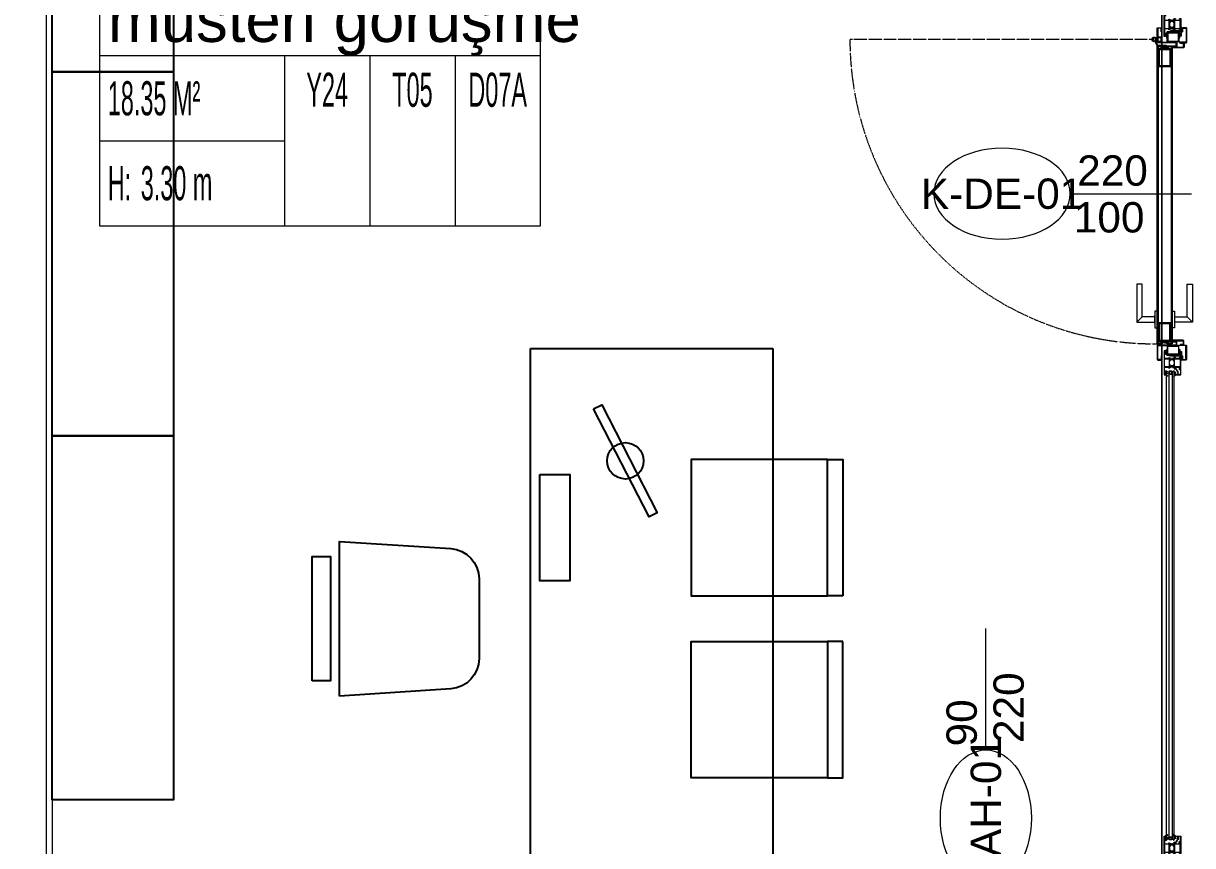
# Model space of a CAD drawing. Extents: x -1417 to 34975, y -245 to 8298.
# Drawn here: x 32065.8 to 32451.5, y 3377.4 to 3648.5 of the extents above; entities that cross this region are included whole.
import ezdxf
from ezdxf.enums import TextEntityAlignment as Align

# ---------------------------------------------------------------- set-up
doc = ezdxf.new("R2010")
doc.units = 0
doc.linetypes.add('DOT2', pattern=[0.125, 0, -0.125])
doc.linetypes.add('HIDDEN', pattern=[0.375, 0.25, -0.125])
doc.layers.get('0').update_dxf_attribs({"color": 9, "lineweight": 9})
for name, color, linetype, lineweight in [('00', 9, 'Continuous', 9), ('05', 9, 'Continuous', 9), ('06B', 9, 'Continuous', 9), ('10', 9, 'Continuous', 9), ('14', 9, 'Continuous', 9), ('15', 9, 'Continuous', 9), ('20', 9, 'DOT2', 9), ('21_MAHAL', 9, 'Continuous', 9), ('22', 8, 'Continuous', 9)]:
    doc.layers.add(name, color=color, linetype=linetype, lineweight=lineweight)
doc.styles.add('Arial', font='arial.ttf', dxfattribs={"height": 2.5})
doc.styles.add('MuuM_TEXT-STANDART', font='ARIALN.TTF')

# ---------------------------------------------------------------- blocks, each defined once
blk = doc.blocks.new('0_doorno')
blk.add_lwpolyline([(4.5, 0), (12.5, 0)])
blk.add_ellipse((0, 0), major_axis=(-4.5, 0), ratio=0.666667)
at = {"style": 'Arial'}
blk.add_attdef('YUKSEKLIK', text='', height=2, dxfattribs=at).set_placement((5, 5.9), align=Align.TOP_LEFT)
blk.add_attdef('KAPINO', text='', height=1.4, dxfattribs=at).set_placement((-0.019, -0.035), align=Align.MIDDLE)
blk.add_attdef('GENISLIK', text='', height=2, dxfattribs=at).set_placement((5, -1.895), align=Align.BOTTOM_LEFT)
blk = doc.blocks.new('gr-p-barel kilitli kapı kolu')
at = {"flags": 128}
for points in [[(-0.9, 0.8), (-0.9, 4.9), (-11.7, 4.9), (-11.7, 6.7), (0.9, 6.7), (0.9, 0.8)], [(-0.8, 5), (0.8, 6.6)]]:
    blk.add_lwpolyline(points, dxfattribs=at)
blk.add_lwpolyline([(-2.75, 0), (-2.75, 0.7), (2.75, 0.7), (2.75, 0)])
blk.add_lwpolyline([(-1.3, 0.7), (1.3, 0.7), (1.3, 0.8), (-1.3, 0.8)], close=True)
blk = doc.blocks.new('prf-scr2')
at = {"linetype": 'DOT2', "ltscale": 10}
blk.add_line((0, 0.19), (0, -1.06), dxfattribs=at)
for p, q in [((0.09, -0.24), (-0.09, -0.2)), ((-0.09, -0.24), (0.09, -0.28)), ((0.09, -0.32), (-0.09, -0.28)), ((-0.09, -0.32), (0.09, -0.36)), ((0.09, -0.4), (-0.09, -0.36)), ((-0.09, -0.4), (0.09, -0.44)), ((0.09, -0.48), (-0.09, -0.44)), ((-0.09, -0.48), (0.09, -0.52)), ((0.09, -0.56), (-0.09, -0.52)), ((-0.09, -0.56), (0.09, -0.6)), ((0.09, -0.64), (-0.09, -0.6)), ((-0.09, -0.64), (0.09, -0.68)), ((0.09, -0.72), (-0.09, -0.68)), ((-0.09, -0.72), (0.09, -0.76)), ((0.06, -0.84), (-0.08, -0.76)), ((-0.07, -0.8), (0.06, -0.84)), ((0.09, -0.17), (0, -0.15)), ((0, -0.18), (0.09, -0.2))]:
    blk.add_line(p, q)
blk.add_lwpolyline([(0.23, 0), (-0.23, 0), (-0.23, -0.01), (-0.12, -0.14), (0.12, -0.14), (0.23, -0.01), (0.23, 0)], close=True)
for points in [[(0.23, -0.01), (-0.23, -0.01)], [(-0.09, -0.14), (-0.09, -0.2), (-0.12, -0.22), (-0.12, -0.23), (-0.09, -0.24), (-0.09, -0.28), (-0.12, -0.3), (-0.12, -0.31), (-0.09, -0.32), (-0.09, -0.36), (-0.12, -0.38), (-0.12, -0.39), (-0.09, -0.4), (-0.09, -0.44), (-0.12, -0.46), (-0.12, -0.46), (-0.09, -0.48), (-0.09, -0.52), (-0.12, -0.54), (-0.12, -0.54), (-0.09, -0.56), (-0.09, -0.6), (-0.12, -0.62), (-0.12, -0.62), (-0.09, -0.64), (-0.09, -0.68), (-0.12, -0.69), (-0.12, -0.7), (-0.09, -0.72), (-0.09, -0.73), (-0.08, -0.76), (-0.1, -0.77), (-0.1, -0.78), (-0.07, -0.8), (-0.01, -0.94), (0, -0.95), (0.01, -0.94), (0.08, -0.76), (0.09, -0.76), (0.12, -0.74), (0.12, -0.73), (0.09, -0.72), (0.09, -0.68), (0.12, -0.66), (0.12, -0.66), (0.09, -0.64), (0.09, -0.6), (0.12, -0.58), (0.12, -0.58), (0.09, -0.56), (0.09, -0.52), (0.12, -0.5), (0.12, -0.5), (0.09, -0.48), (0.09, -0.44), (0.12, -0.43), (0.12, -0.42), (0.09, -0.4), (0.09, -0.36), (0.12, -0.35), (0.12, -0.34), (0.09, -0.32), (0.09, -0.28), (0.12, -0.27), (0.12, -0.26), (0.09, -0.24), (0.09, -0.2), (0.12, -0.19), (0.12, -0.18), (0.09, -0.17), (0.09, -0.14)]]:
    blk.add_lwpolyline(points)
blk = doc.blocks.new('0_roomno2')
blk.add_lwpolyline([(19.375, -10.5), (0, -10.5), (0, 0), (19.375, 0)], close=True)
for points in [[(0, -3), (19.375, -3)], [(8.125, -3), (8.125, -10.5)], [(11.875, -3), (11.875, -10.5)], [(15.625, -3), (15.625, -10.5)], [(0, -6.75), (8.125, -6.75)]]:
    blk.add_lwpolyline(points)
at = {"style": 'MuuM_TEXT-STANDART', "width": 0.6}
blk.add_text('H:', height=1.5, dxfattribs=at).set_placement((0.35, -8.608), align=Align.MIDDLE_LEFT)
at = {"style": 'Arial'}
blk.add_attdef('ODANO', (0, 1.17), '', height=2, dxfattribs=at)
blk.add_attdef('MEKANADI', text='', height=2, dxfattribs=at).set_placement((0.35, -3), align=Align.BOTTOM_LEFT)
at = {"style": 'MuuM_TEXT-STANDART', "width": 0.6}
for tag, p in [('M2', (0.35, -4.875)), ('TEMIZTAVANYUKSEKLIGI', (1.8, -8.608))]:
    blk.add_attdef(tag, text='', height=1.5, dxfattribs=at).set_placement(p, align=Align.MIDDLE_LEFT)
for tag, p in [('YER01', (10, -4.5)), ('TAVAN01', (13.75, -4.5)), ('DUVAR01', (17.5, -4.5)), ('YER02', (10, -6.75)), ('TAVAN02', (13.75, -6.75)), ('DUVAR02', (17.5, -6.75)), ('YER03', (10, -9)), ('TAVAN03', (13.75, -9)), ('DUVAR03', (17.5, -9))]:
    blk.add_attdef(tag, text='', height=1.5, dxfattribs=at).set_placement(p, align=Align.MIDDLE_CENTER)
blk = doc.blocks.new('AST55M13', base_point=(-120.6, -64.2))
at = {"linetype": 'Continuous'}
for points in [[(-120.6, -63.9), (-120.6, -24.599998), (-120.6, 14.700005, -0.414209), (-120.3, 15), (-115.899996, 15, -0.41421), (-115.6, 14.7), (-115.6, 12.699992, -0.41421), (-116.3, 12, -0.414214), (-116.6, 12.3), (-116.6, 13.1, 0.414214), (-117.1, 13.6), (-118.5, 13.6, 0.414214), (-119, 13.1), (-119, 6.399992, 0.414209), (-118.5, 5.9), (-117.099986, 5.9, 0.414205), (-116.6, 6.4), (-116.6, 7.20001, -0.414204), (-116.3, 7.5, -0.414214), (-115.6, 6.8), (-115.6, 3.7, -0.414214), (-116.1, 3.2), (-116.3, 3.2, -0.414214), (-116.6, 3.5), (-116.6, 4.2, 0.414214), (-116.9, 4.5), (-119, 4.5), (-119, -8.961104, 0.425432), (-117.96186, -9.960376), (-105.788552, -9.511013, 0.403077), (-105.5, -9.211232), (-105.5, -8, -0.414214), (-104.3, -6.8), (-103.392821, -6.8, -0.372826), (-102.403076, -7.657148, -0.456845), (-102.7, -8), (-104, -8, 0.414214), (-104.3, -8.3), (-104.3, -9.700012, 0.414202), (-104, -10), (-100.946604, -10), (-98.338437, -9.302068, -0.70008), (-97.584089, -10.379782), (-97.709916, -10.559482), (-99.43897, -12.27067, -0.607471), (-100.039661, -12.112259, 0.283637), (-100.258255, -11.885421), (-102.095283, -11.393179, 1.229391), (-102.4, -11.895399), (-102.4, -16.105016, 0.585524), (-101.943697, -16.361081), (-100.001669, -15.175658, -0.713652), (-99.56466, -15.537556), (-100.36784, -17.668029, -0.16709), (-100.492251, -17.818266), (-102.4, -18.982765), (-102.4, -30.217235), (-100.492251, -31.381734, -0.16709), (-100.36784, -31.531971), (-99.564658, -33.662449, -0.713657), (-100.001677, -34.024337), (-101.943707, -32.838913, 0.585511), (-102.4, -33.094985), (-102.4, -37.304601, 1.229391), (-102.095283, -37.806821), (-100.258255, -37.314579, 0.283637), (-100.039661, -37.087741, -0.607471), (-99.43897, -36.92933), (-97.709916, -38.640518), (-97.584089, -38.820218, -0.700084), (-98.338445, -39.89793), (-100.946604, -39.2), (-104.000005, -39.2, 0.414209), (-104.3, -39.5), (-104.3, -40.900004, 0.41421), (-104, -41.2), (-102.699997, -41.2, -0.456841), (-102.403076, -41.542851, -0.372826), (-103.39282, -42.4), (-104.3, -42.4, -0.414214), (-105.5, -41.2), (-105.5, -39.988768, 0.403083), (-105.788558, -39.688986), (-117.96186, -39.239624, 0.425432), (-119, -40.238896), (-119, -53.7), (-116.9, -53.7, 0.414214), (-116.6, -53.4), (-116.6, -52.69999, -0.414204), (-116.3, -52.4), (-116.09999, -52.4, -0.414208), (-115.6, -52.9), (-115.6, -56.000007, -0.414213), (-116.300007, -56.7, -0.414207), (-116.6, -56.4), (-116.6, -55.599986, 0.414205), (-117.1, -55.1), (-118.500008, -55.1, 0.414209), (-119, -55.6), (-119, -62.3, 0.414214), (-118.5, -62.8), (-117.1, -62.8, 0.414214), (-116.6, -62.3), (-116.6, -61.499993, -0.414207), (-116.3, -61.2, -0.414214), (-115.6, -61.9), (-115.6, -63.900008, -0.414206), (-115.9, -64.2), (-120.300006, -64.2, -0.414208), (-120.6, -63.9)], [(-99.249717, -12.903653), (-90.785616, -12.903653, 0.131652), (-90.285616, -12.769679), (-88.422218, -11.693846, -0.131652), (-88.272218, -11.653653), (-88.017666, -11.653653, -0.414214), (-87.717666, -11.953653), (-87.717666, -15.553653, -0.414214), (-88.017666, -15.853653), (-88.272218, -15.853653, -0.131646), (-88.422211, -15.813465), (-90.285616, -14.737628, 0.131652), (-90.785616, -14.603653), (-99.249717, -14.603653, 0.131652), (-99.749717, -14.737628), (-101.613115, -15.813461, -0.131646), (-101.763107, -15.853653), (-102.017666, -15.853653, -0.414205), (-102.317666, -15.553662), (-102.317666, -11.953653, -0.414205), (-102.017675, -11.653653), (-101.763115, -11.653653, -0.131652), (-101.613115, -11.693846), (-99.749717, -12.769679, 0.131652), (-99.249717, -12.903653)], [(-99.249717, -36.296347), (-90.785616, -36.296347, -0.131652), (-90.285616, -36.430321), (-88.422218, -37.506154, 0.131643), (-88.272229, -37.546347), (-88.017666, -37.546347, 0.414214), (-87.717666, -37.246347), (-87.717666, -33.646347, 0.414214), (-88.017666, -33.346347), (-88.272218, -33.346347, 0.131652), (-88.422218, -33.386539), (-90.285616, -34.462372, -0.131652), (-90.785616, -34.596347), (-99.249717, -34.596347, -0.131652), (-99.749717, -34.462372), (-101.613115, -33.386539, 0.131652), (-101.763115, -33.346347), (-102.017666, -33.346347, 0.414205), (-102.317666, -33.646338), (-102.317666, -37.246347, 0.414205), (-102.017675, -37.546347), (-101.763115, -37.546347, 0.131649), (-101.613118, -37.506156), (-99.749717, -36.430321, -0.131652), (-99.249717, -36.296347)], [(-85.3, -10), (-81.1, -10), (-76.9, -10), (-76.6, -10.3), (-76.3, -10), (-67.9, -10, 0.414205), (-67.6, -9.700009), (-67.6, -8.491608, -0.365977), (-67.35, -8.195804, 0.365977), (-67.1, -7.9), (-67.1, -6.8, 0.414195), (-67.399981, -6.5), (-68.3, -6.5, 0.36597), (-68.595803, -6.749993, -0.366034), (-68.89166, -7), (-69.3, -7, -0.414202), (-69.6, -6.700012), (-69.6, -6.5, -0.414214), (-68.1, -5), (-65.9, -5, -0.414207), (-65.6, -5.299994), (-65.6, -43.9, -0.414201), (-65.899987, -44.2), (-68.1, -44.2, -0.414214), (-69.6, -42.7), (-69.6, -42.5, -0.414207), (-69.300007, -42.2), (-68.891668, -42.2, -0.366034), (-68.595804, -42.45, 0.365977), (-68.3, -42.7), (-67.4, -42.7, 0.414206), (-67.1, -42.400008), (-67.1, -41.3, 0.365977), (-67.35, -41.004196, -0.365977), (-67.6, -40.708392), (-67.6, -39.5, 0.4142), (-67.899986, -39.2), (-76.3, -39.2), (-76.6, -38.9), (-76.9, -39.2), (-85.3, -39.2, 0.4142), (-85.6, -39.499986), (-85.6, -40.708392, -0.365977), (-85.85, -41.004196, 0.365977), (-86.1, -41.3), (-86.1, -42.4, 0.414199), (-85.800015, -42.7), (-84.9, -42.7, 0.365977), (-84.604196, -42.45, -0.366034), (-84.308332, -42.2), (-83.9, -42.2, -0.414214), (-83.6, -42.5), (-83.6, -42.7, -0.414214), (-85.1, -44.2), (-86.8, -44.2, -0.414214), (-87.6, -43.4), (-87.6, -42.7, 0.414205), (-87.899991, -42.4), (-88.10718, -42.4, -0.372825), (-89.096923, -41.542857, -0.45685), (-88.8, -41.2), (-87.9, -41.2, 0.414198), (-87.6, -40.900016), (-87.6, -39.5, 0.414214), (-87.9, -39.2), (-89.053396, -39.2), (-91.661555, -39.89793, -0.700084), (-92.415911, -38.820218), (-92.290084, -38.640518), (-90.56103, -36.92933, -0.607471), (-89.960339, -37.087741, 0.283637), (-89.741745, -37.314579), (-87.904717, -37.806821, 1.229391), (-87.6, -37.304601), (-87.6, -33.094984, 0.585516), (-88.056297, -32.838916), (-89.998323, -34.024337, -0.713656), (-90.435343, -33.66245), (-89.63216, -31.531971, -0.241095), (-89.507749, -31.381734), (-87.6, -30.217235), (-87.6, -18.982765), (-89.507749, -17.818266, -0.167084), (-89.632158, -17.668036), (-90.43534, -15.537556, -0.713656), (-89.998329, -15.17566), (-88.056303, -16.361081, 0.585518), (-87.6, -16.105021), (-87.6, -11.895399, 1.229391), (-87.904717, -11.393179), (-89.741745, -11.885421, 0.283637), (-89.960339, -12.112259, -0.607471), (-90.56103, -12.27067), (-92.290084, -10.559482), (-92.415911, -10.379782, -0.700084), (-91.661555, -9.30207), (-89.053396, -10), (-87.9, -10, 0.414206), (-87.6, -9.700008), (-87.6, -8.3, 0.414206), (-87.899992, -8), (-88.8, -8, -0.456844), (-89.096924, -7.657149, -0.372825), (-88.107186, -6.8), (-87.9, -6.8, 0.414214), (-87.6, -6.5), (-87.6, -5.800024, -0.414222), (-86.8, -5), (-85.1, -5, -0.414214), (-83.6, -6.5), (-83.6, -6.7, -0.414201), (-83.899987, -7), (-84.308332, -7, -0.366034), (-84.604196, -6.75, 0.365977), (-84.9, -6.5), (-85.8, -6.5, 0.414199), (-86.1, -6.799985), (-86.1, -7.9, 0.365977), (-85.85, -8.195804, -0.365977), (-85.6, -8.491608), (-85.6, -9.7, 0.414214), (-85.3, -10)]]:
    blk.add_lwpolyline(points, format="xyb", close=True, dxfattribs=at)
for points in [[(-119, -24.6), (-119, -37.6), (-104.1, -37.6), (-104.1, -11.6), (-119, -11.6), (-119, -24.6)], [(-76.55, -11.6), (-85.9, -11.6), (-85.9, -37.6), (-67.2, -37.6), (-67.2, -11.6), (-76.55, -11.6)]]:
    blk.add_lwpolyline(points, close=True, dxfattribs=at)
blk = doc.blocks.new('AS25G13', base_point=(534.475891, 569.218076))
at = {"linetype": 'Continuous'}
blk.add_lwpolyline([(554.475892, 593.818076), (554.475892, 574.618076, -0.414213), (554.175891, 574.318077), (553.575892, 574.318076, -0.414213), (553.275891, 574.618077), (553.275892, 574.818076), (550.275892, 574.818076), (550.275892, 572.118076), (550.625892, 571.916004, -0.414213), (550.735699, 571.506195), (549.749855, 569.798664, -0.767327), (549.075893, 569.979252), (549.075892, 575.018076, -0.414213), (550.075891, 576.018077), (552.775892, 576.018076, 0.414213), (553.275892, 576.518077), (553.275892, 592.418076, 0.414213), (552.775892, 592.918077), (546.871944, 592.918076, 0.414213), (545.871944, 591.918078), (545.871944, 584.702506, -0.236642), (544.585327, 582.137556, 0.18958), (541.498237, 577.158525, -0.197358), (540.185462, 575.110574), (538.643454, 574.030849, 0.244575), (537.875891, 572.556375), (537.875892, 569.763782, -0.767327), (536.857591, 569.490929), (535.716084, 571.468076, -0.577351), (535.975892, 571.918076), (536.675892, 571.918076), (536.675892, 572.556375, -0.244575), (537.955162, 575.013831), (539.49717, 576.093557, 0.197358), (540.317654, 577.373526, -0.18958), (543.867808, 583.099413, 0.236642), (544.671943, 584.702506), (544.671944, 585.818076, 0.414213), (544.371944, 586.118076), (543.971944, 586.118076, -0.414213), (543.671943, 586.418077), (543.671944, 586.818076, -0.414213), (543.971944, 587.118076), (544.171944, 587.118076, 0.414213), (544.671944, 587.618077), (544.671944, 591.918076, 0.414213), (543.671945, 592.918077), (536.175892, 592.918076, 0.41421), (535.675892, 592.418082), (535.675892, 591.901674, 0.127549), (535.764127, 591.561462, -0.098841), (537.104101, 587.384163, 0.366972), (537.386354, 587.117731, -0.399303), (537.671943, 586.818828), (537.671944, 586.418076, -0.414213), (537.371943, 586.118077), (536.46398, 586.118076, -0.400156), (535.964546, 586.594267, 0.114883), (534.725891, 590.959305, -0.126996), (534.475891, 591.927552), (534.475892, 593.818076, -0.414213), (534.775892, 594.118076), (554.175892, 594.118076, -0.414213), (554.475892, 593.818076)], format="xyb", close=True, dxfattribs=at)
blk = doc.blocks.new('AS01_16_02', base_point=(27.384856, 2.668764))
at = {"color": 0, "linetype": 'Continuous'}
for points in [[(21.277248, -1.392543, -0.892559), (21.744295, -0.515583), (24.521509, -1.857477, 0.502534), (24.860099, -2.298316, 0.502534), (25.184856, -1.847189), (25.184856, 1.7, 0.155072), (24.261958, 3.275501), (20.430427, 5.552607, -0.865076), (21.019614, 6.583639), (28.412964, 3.675712, -0.696768), (28.399147, 3.019187), (27.721583, 2.785098, 0.319818), (27.384856, 2.312508), (27.384856, 0.05, 0.414214), (27.684856, -0.25), (28.08642, -0.25, 0.396012), (28.385833, 0.03125, -0.682513), (29.272546, 0.315748), (30.127622, -0.734156, -0.172553), (30.284856, -1.176202), (30.284856, -3.723798, -0.172553), (30.127622, -4.165844), (29.272546, -5.215748, -0.682513), (28.385833, -4.93125, 0.396012), (28.08642, -4.65), (27.684856, -4.65, 0.414214), (27.384856, -4.95), (27.384856, -10.2, -0.414214), (27.084856, -10.5), (25.297074, -10.5, -0.18412), (24.964264, -10.373145), (21.227908, -7.040675, -0.881574), (21.79023, -6.223317), (24.51762, -8.055238, 1.121155), (25.184856, -8.202566), (25.184856, -4.921445, 0.698065), (24.633969, -4.152563), (21.277248, -1.392543)], [(27.72879, -3.456066, 0.198912), (27.834856, -3.5), (28.734856, -3.5, 0.414214), (28.884856, -3.35), (28.884856, -1.55, 0.414214), (28.734856, -1.4), (27.834856, -1.4, 0.414214), (27.684856, -1.55), (27.684856, -3.35, 0.198912), (27.72879, -3.456066)]]:
    blk.add_lwpolyline(points, format="xyb", close=True, dxfattribs=at)
blk = doc.blocks.new('m-vw-sandalye-02')
at = {"lineweight": -3, "ltscale": 0.5}
for points in [[(-22.5, 0), (-22.5, -5), (22.5, -5), (22.5, 0)], [(-22.5, -5), (22.5, -5), (22.5, -50), (-22.5, -50)]]:
    blk.add_lwpolyline(points, close=True, dxfattribs=at)
blk = doc.blocks.new('m-vw-sandalye')
at = {"lineweight": -3, "ltscale": 0.5}
blk.add_lwpolyline([(-20.5, 0), (20.5, 0), (20.5, -6), (-20.5, -6)], close=True, dxfattribs=at)
blk.add_lwpolyline([(-25.5, -9), (25.5, -9), (23.11, -45.65, -0.395265), (13.13, -55), (-13.13, -55, -0.395265), (-23.11, -45.65)], format="xyb", close=True, dxfattribs=at)
blk = doc.blocks.new('m-vw-çalışma-p-01')
at = {"lineweight": -3, "ltscale": 0.5}
for p, q in [((11.93, 179.03), (91.93, 179.03)), ((11.93, -0.97), (11.93, 179.03)), ((91.93, 179.03), (91.93, -0.97)), ((91.93, -0.97), (11.93, -0.97))]:
    blk.add_line(p, q, dxfattribs=at)
for points in [[(32.8, 159.16), (35.47, 160.53), (53.74, 124.95), (51.08, 123.58)], [(15, 137.5), (25, 137.5), (25, 102.5), (15, 102.5)]]:
    blk.add_lwpolyline(points, close=True, dxfattribs=at)
blk.add_circle((43.27, 142.05), 6, dxfattribs=at)
at = {"lineweight": -3, "ltscale": 0.5, "xscale": -1, "rotation": 270}
blk.add_blockref('m-vw-sandalye-02', (115, 120), dxfattribs=at)
at = {"lineweight": -3, "rotation": 90}
blk.add_blockref('m-vw-sandalye', (-60, 90), dxfattribs=at)
at = {"lineweight": -3, "ltscale": 0.5, "rotation": 270}
blk.add_blockref('m-vw-sandalye-02', (115, 60), dxfattribs=at)
blk = doc.blocks.new('m-çalışma dolap modül')
at = {"lineweight": -3, "ltscale": 0.5}
blk.add_lwpolyline([(0, 40), (120, 40), (120, 0), (0, 0)], close=True, dxfattribs=at)

msp = doc.modelspace()

# ---------------------------------------------------------------- linework, layer by layer
msp.add_line((32441.33, 3810.5), (32441.33, 3374.2))
at = {"layer": '00'}
msp.add_lwpolyline([(32058.33, 3347.5), (32058.33, 3872.5), (31658.33, 3872.5), (31658.33, 3892.5), (32378.33, 3892.5), (32378.33, 3872.5), (32073.33, 3872.5), (32073.33, 3362.5)], dxfattribs=at)
at = {"layer": '10', "ltscale": 1000}
for p, q in [((32442.4, 3644.68), (32442.75, 3645.04)), ((32442.43, 3644.92), (32442.5, 3645)), ((32442.47, 3645.01), (32442.5, 3644.98)), ((32442.66, 3645.03), (32442.75, 3644.94)), ((32442.67, 3645.16), (32442.76, 3645.25)), ((32442.7, 3645.21), (32442.78, 3645.13)), ((32442.85, 3645.27), (32443.04, 3645.08)), ((32442.87, 3645.15), (32442.96, 3645.24)), ((32442.94, 3645.01), (32443.04, 3645.11)), ((32442.95, 3644.96), (32443.05, 3644.86)), ((32442.4, 3644.66), (32442.58, 3644.48)), ((32442.41, 3644.86), (32442.51, 3644.76)), ((32442.42, 3644.49), (32442.52, 3644.59)), ((32442.43, 3644.41), (32442.49, 3644.36)), ((32442.5, 3644.36), (32442.5, 3644.36)), ((32442.59, 3644.89), (32442.75, 3644.73)), ((32442.61, 3644.47), (32442.75, 3644.61)), ((32442.65, 3644.41), (32442.74, 3644.31)), ((32442.65, 3644.3), (32442.75, 3644.39)), ((32442.66, 3644.73), (32442.75, 3644.82)), ((32442.66, 3644.61), (32442.75, 3644.52)), ((32442.96, 3644.82), (32443.05, 3644.91)), ((32442.96, 3644.73), (32443.06, 3644.63)), ((32442.98, 3644.63), (32443.06, 3644.71)), ((32442.4, 3540.05), (32442.58, 3540.23)), ((32442.4, 3540.02), (32442.75, 3539.67)), ((32442.41, 3539.85), (32442.51, 3539.94)), ((32442.42, 3540.22), (32442.52, 3540.12)), ((32442.43, 3540.3), (32442.49, 3540.35)), ((32442.43, 3539.78), (32442.5, 3539.71)), ((32442.47, 3539.7), (32442.5, 3539.72)), ((32442.5, 3540.35), (32442.5, 3540.35)), ((32442.59, 3539.81), (32442.75, 3539.97)), ((32442.61, 3540.24), (32442.75, 3540.1)), ((32442.65, 3540.41), (32442.75, 3540.31)), ((32442.65, 3540.3), (32442.74, 3540.39)), ((32442.66, 3540.09), (32442.75, 3540.18)), ((32442.66, 3539.98), (32442.75, 3539.88)), ((32442.66, 3539.67), (32442.75, 3539.76)), ((32442.67, 3539.54), (32442.76, 3539.45)), ((32442.7, 3539.5), (32442.78, 3539.58)), ((32442.85, 3539.44), (32443.04, 3539.62)), ((32442.87, 3539.55), (32442.96, 3539.46)), ((32442.94, 3539.69), (32443.04, 3539.6)), ((32442.95, 3539.75), (32443.05, 3539.85)), ((32442.96, 3539.98), (32443.06, 3540.07)), ((32442.96, 3539.89), (32443.05, 3539.8)), ((32442.98, 3540.08), (32443.06, 3540)), ((32443.82, 3533.82), (32443.67, 3533.67)), ((32443.67, 3533.67), (32443.67, 3532.82)), ((32444.66, 3533.82), (32443.82, 3533.82)), ((32443.92, 3533.67), (32443.82, 3533.57)), ((32443.82, 3533.57), (32443.82, 3532.97)), ((32444.56, 3533.67), (32443.92, 3533.67)), ((32444.66, 3533.57), (32444.56, 3533.67)), ((32444.81, 3533.67), (32444.66, 3533.82)), ((32444.66, 3532.97), (32444.66, 3533.57)), ((32444.81, 3532.82), (32444.81, 3533.67)), ((32445.24, 3533.86), (32445.24, 3533.87)), ((32443.67, 3532.82), (32444.81, 3532.82)), ((32443.82, 3532.97), (32444.66, 3532.97)), ((32445.64, 3532.91), (32445.64, 3532.65)), ((32445.66, 3532.98), (32445.65, 3532.96)), ((32445.67, 3532.62), (32445.87, 3532.62)), ((32445.89, 3532.59), (32445.89, 3532.55)), ((32443.67, 3379.52), (32443.67, 3380.37)), ((32443.67, 3380.37), (32444.81, 3380.37)), ((32443.82, 3379.37), (32443.67, 3379.52)), ((32443.82, 3379.62), (32443.82, 3380.22)), ((32443.82, 3380.22), (32444.66, 3380.22)), ((32443.92, 3379.52), (32443.82, 3379.62)), ((32444.66, 3379.37), (32443.82, 3379.37)), ((32444.56, 3379.52), (32443.92, 3379.52)), ((32444.66, 3379.62), (32444.56, 3379.52)), ((32444.66, 3380.22), (32444.66, 3379.62)), ((32444.81, 3379.52), (32444.66, 3379.37)), ((32444.81, 3380.37), (32444.81, 3379.52)), ((32445.24, 3379.33), (32445.24, 3379.32)), ((32445.64, 3380.28), (32445.64, 3380.54)), ((32445.66, 3380.21), (32445.65, 3380.23)), ((32445.67, 3380.57), (32445.87, 3380.57)), ((32445.89, 3380.6), (32445.89, 3380.64))]:
    msp.add_line(p, q, dxfattribs=at)
at = {"layer": '10'}
for points in [[(32448.45, 3642.06, -0.414214), (32448.75, 3641.76), (32448.75, 3640.76, -0.414214), (32448.45, 3640.46), (32445.23, 3640.46, -0.414214), (32444.93, 3640.76, -0.414214), (32445.23, 3641.06), (32446.13, 3641.06), (32446.13, 3642.06), (32440.13, 3642.06, -0.414214), (32439.83, 3642.36), (32439.83, 3646.76, -0.414214), (32440.13, 3647.06), (32441.03, 3647.06, -0.414214), (32441.33, 3646.76), (32441.33, 3645.66), (32441.13, 3645.66), (32441.13, 3646.76, 0.414214), (32441.03, 3646.86), (32440.13, 3646.86, 0.414214), (32440.03, 3646.76), (32440.03, 3642.36, 0.414214), (32440.13, 3642.26), (32446.33, 3642.26), (32446.33, 3640.86), (32445.23, 3640.86, 0.414214), (32445.13, 3640.76, 0.414214), (32445.23, 3640.66), (32448.45, 3640.66, 0.414214), (32448.55, 3640.76), (32448.55, 3641.76, 0.414214), (32448.45, 3641.86), (32447.55, 3641.86), (32447.55, 3642.06)], [(32449.35, 3646.86, -0.414214), (32449.45, 3646.76), (32449.45, 3642.36, -0.414214), (32449.35, 3642.26), (32447.23, 3642.26), (32447.23, 3642.06), (32449.35, 3642.06, 0.414214), (32449.65, 3642.36), (32449.65, 3646.76, 0.414214), (32449.35, 3647.06), (32448.45, 3647.06, 0.414214), (32448.15, 3646.76), (32448.15, 3645.66), (32448.35, 3645.66), (32448.35, 3646.76, -0.414214), (32448.45, 3646.86)], [(32439.31, 3642.64), (32439.95, 3641.26), (32442.83, 3641.26), (32442.83, 3641.06), (32439.83, 3641.06), (32439.14, 3642.53, -14.796002)], [(32448.33, 3542.46, 0.414214), (32448.63, 3542.76), (32448.63, 3543.76, 0.414214), (32448.33, 3544.06), (32445.23, 3544.06, 0.414214), (32444.93, 3543.76, 0.414214), (32445.23, 3543.46), (32446.13, 3543.46), (32446.13, 3542.46), (32440.13, 3542.46, 0.414214), (32439.83, 3542.16), (32439.83, 3537.76, 0.414214), (32440.13, 3537.46), (32441.03, 3537.46, 0.414214), (32441.33, 3537.76), (32441.33, 3538.86), (32441.13, 3538.86), (32441.13, 3537.76, -0.414214), (32441.03, 3537.66), (32440.13, 3537.66, -0.414214), (32440.03, 3537.76), (32440.03, 3542.16, -0.414214), (32440.13, 3542.26), (32446.33, 3542.26), (32446.33, 3543.66), (32445.23, 3543.66, -0.414214), (32445.13, 3543.76, -0.414214), (32445.23, 3543.86), (32448.33, 3543.86, -0.414214), (32448.43, 3543.76), (32448.43, 3542.76, -0.414214), (32448.33, 3542.66), (32447.43, 3542.66), (32447.43, 3542.46)], [(32449.23, 3537.66, 0.414214), (32449.33, 3537.76), (32449.33, 3542.16, 0.414214), (32449.23, 3542.26), (32447.23, 3542.26), (32447.23, 3542.46), (32449.23, 3542.46, -0.414214), (32449.53, 3542.16), (32449.53, 3537.76, -0.414214), (32449.23, 3537.46), (32448.33, 3537.46, -0.414214), (32448.03, 3537.76), (32448.03, 3538.86), (32448.23, 3538.86), (32448.23, 3537.76, 0.414214), (32448.33, 3537.66)]]:
    msp.add_lwpolyline(points, format="xyb", close=True, dxfattribs=at)
at = {"layer": '10', "ltscale": 1000}
for points in [[(32443.04, 3645.08), (32443.06, 3644.62, -0.414214), (32443.03, 3644.59, -0.349575), (32442.97, 3644.69), (32442.94, 3645.05, 1.237561), (32442.75, 3645.03), (32442.75, 3644.66), (32442.74, 3644.29), (32442.65, 3644.3), (32442.65, 3644.42, 0.295285), (32442.56, 3644.48), (32442.5, 3644.48), (32442.5, 3644.36), (32442.45, 3644.36, -0.153771), (32442.45, 3645.01), (32442.5, 3645.01), (32442.5, 3644.89), (32442.56, 3644.89, 0.414213), (32442.66, 3644.99), (32442.66, 3645.11, -0.324726), (32442.76, 3645.25), (32442.86, 3645.27, -0.459445), (32443.04, 3645.08)], [(32443.37, 3645.51), (32446.79, 3645.51, -0.414214), (32447.09, 3645.21), (32447.09, 3643.73), (32447.29, 3643.73), (32447.29, 3645.21, 0.414214), (32446.79, 3645.71), (32443.37, 3645.71, 0.414214), (32442.87, 3645.21), (32442.87, 3643.73), (32443.07, 3643.73), (32443.07, 3645.21, -0.414214), (32443.37, 3645.51)], [(32447.03, 3645.24), (32447.03, 3643.94), (32447.03, 3642.64, -0.414213), (32446.83, 3642.44), (32443.33, 3642.44, -0.414213), (32443.13, 3642.64), (32443.13, 3645.24, -0.414213), (32443.33, 3645.44), (32446.83, 3645.44, -0.414213), (32447.03, 3645.24)], [(32444.27, 3645.78), (32447.64, 3645.78), (32447.64, 3644.58), (32447.37, 3644.58, 0.414213), (32447.34, 3644.55), (32447.34, 3644.41, 0.414213), (32447.37, 3644.38), (32447.81, 3644.38, 0.414213), (32447.84, 3644.41), (32447.84, 3647.35, 0.414213), (32447.81, 3647.38), (32447.67, 3647.38, 0.414213), (32447.64, 3647.35), (32447.64, 3645.98), (32444.27, 3645.98, 0.414213), (32444.24, 3645.95), (32444.24, 3645.81, 0.414213), (32444.27, 3645.78)], [(32442.66, 3644.68), (32442.66, 3644.74, 0.41421), (32442.61, 3644.79), (32442.55, 3644.79, 0.396815), (32442.5, 3644.74, 0.029546), (32442.5, 3644.63, 0.396815), (32442.55, 3644.58), (32442.61, 3644.58, 0.414206), (32442.66, 3644.63), (32442.66, 3644.68)], [(32443.37, 3539.2), (32446.79, 3539.2, 0.414214), (32447.09, 3539.5), (32447.09, 3540.98), (32447.29, 3540.98), (32447.29, 3539.5, -0.414214), (32446.79, 3539), (32443.37, 3539, -0.414214), (32442.87, 3539.5), (32442.87, 3540.98), (32443.07, 3540.98), (32443.07, 3539.5, 0.414214), (32443.37, 3539.2)], [(32447.03, 3539.46), (32447.03, 3540.76), (32447.03, 3542.06, 0.414213), (32446.83, 3542.26), (32443.33, 3542.26, 0.414213), (32443.13, 3542.06), (32443.13, 3539.46, 0.414213), (32443.33, 3539.26), (32446.83, 3539.26, 0.414213), (32447.03, 3539.46)], [(32443.04, 3539.62), (32443.06, 3540.08, 0.414214), (32443.03, 3540.11, 0.349575), (32442.97, 3540.02), (32442.94, 3539.65, -1.237561), (32442.75, 3539.68), (32442.75, 3540.05), (32442.74, 3540.42), (32442.65, 3540.41), (32442.65, 3540.29, -0.295285), (32442.56, 3540.23), (32442.5, 3540.23), (32442.5, 3540.35), (32442.45, 3540.35, 0.153771), (32442.45, 3539.7), (32442.5, 3539.7), (32442.5, 3539.82), (32442.56, 3539.82, -0.414213), (32442.66, 3539.72), (32442.66, 3539.6, 0.324726), (32442.76, 3539.45), (32442.86, 3539.44, 0.459445), (32443.04, 3539.62)], [(32442.66, 3540.02), (32442.66, 3539.97, -0.41421), (32442.61, 3539.92), (32442.55, 3539.92, -0.396815), (32442.5, 3539.96, -0.029546), (32442.5, 3540.08, -0.396815), (32442.55, 3540.13), (32442.61, 3540.13, -0.414206), (32442.66, 3540.08), (32442.66, 3540.02)], [(32444.27, 3538.93), (32447.64, 3538.93), (32447.64, 3540.13), (32447.37, 3540.13, -0.414213), (32447.34, 3540.16), (32447.34, 3540.3, -0.414213), (32447.37, 3540.33), (32447.81, 3540.33, -0.414213), (32447.84, 3540.3), (32447.84, 3537.36, -0.414213), (32447.81, 3537.33), (32447.67, 3537.33, -0.414213), (32447.64, 3537.36), (32447.64, 3538.73), (32444.27, 3538.73, -0.414213), (32444.24, 3538.76), (32444.24, 3538.9, -0.414213), (32444.27, 3538.93)]]:
    msp.add_lwpolyline(points, format="xyb", close=True, dxfattribs=at)
for points in [[(32446.83, 3643.94), (32446.83, 3645.24), (32443.33, 3645.24), (32443.33, 3642.64), (32446.83, 3642.64), (32446.83, 3643.94)], [(32446.83, 3540.76), (32446.83, 3539.46), (32443.33, 3539.46), (32443.33, 3542.06), (32446.83, 3542.06), (32446.83, 3540.76)]]:
    msp.add_lwpolyline(points, close=True, dxfattribs=at)
at = {"layer": '10'}
for points in [[(32443.48, 3543.46), (32441.48, 3543.46), (32441.48, 3542.86), (32439.83, 3542.86), (32439.83, 3641.06), (32441.48, 3641.06), (32441.48, 3640.46), (32443.48, 3640.46), (32443.48, 3640.16), (32441.18, 3640.16), (32441.18, 3640.76), (32440.13, 3640.76), (32440.13, 3543.16), (32441.18, 3543.16), (32441.18, 3543.76), (32443.48, 3543.76), (32443.48, 3543.46)], [(32441.48, 3543.46), (32443.48, 3543.46), (32443.48, 3543.16), (32444.52, 3543.16), (32444.52, 3640.76), (32443.48, 3640.76), (32443.48, 3640.46), (32441.48, 3640.46), (32441.48, 3640.76), (32443.18, 3640.76), (32443.18, 3641.06), (32444.82, 3641.06), (32444.82, 3542.86), (32443.18, 3542.86), (32443.18, 3543.16), (32441.48, 3543.16)]]:
    msp.add_lwpolyline(points, dxfattribs=at)
for points in [[(32444.33, 3640.16), (32444.33, 3634.16), (32440.33, 3634.16), (32440.33, 3640.16)], [(32444.03, 3639.86), (32444.03, 3634.46), (32440.63, 3634.46), (32440.63, 3639.86)], [(32444.33, 3543.76), (32444.33, 3549.76), (32440.33, 3549.76), (32440.33, 3543.76)], [(32444.03, 3544.06), (32444.03, 3549.46), (32440.63, 3549.46), (32440.63, 3544.06)]]:
    msp.add_lwpolyline(points, close=True, dxfattribs=at)
msp.add_circle((32438.83, 3643.21), 0.55, dxfattribs=at)
at = {"layer": '10', "ltscale": 1000, "extrusion": (0, 0, -1)}
for centre, major_axis, start_param, end_param in [((32445.29, 3533.87), (0, -0.05), 1.571021, 3.466754), ((32445.28, 3533.87), (0, -0.0382), 0.62909, 1.300096), ((32445, 3533.56), (0, -0.391), 3.92704, 4.587994), ((32444.68, 3533.05), (0, -1.11), 3.811733, 4.445523), ((32442.49, 3533.05), (0, -3.2), 4.537008, 4.882121), ((32445.2, 3533.14), (0, -0.529), 4.309664, 5.017382), ((32442.69, 3532.97), (0, -2.97), -1.417848, -1.224878), ((32445.26, 3531.95), (0, -0.03), 0.00045, 1.852781), ((32445.26, 3531.95), (0, -0.03), -1.226975, -0.000032), ((32445.97, 3531.67), (0, -0.8), 1.91468, 2.940113), ((32445.73, 3532.91), (0, -0.1), 1.57081, 2.088079), ((32445.67, 3532.65), (0, -0.03), 0.000001, 1.570795), ((32445.8, 3532.55), (0, -0.1), -1.570624, -0.201547), ((32445.87, 3532.59), (0, -0.03), 3.141594, 4.712388)]:
    msp.add_ellipse(centre, major_axis=major_axis, ratio=0.909091, start_param=start_param, end_param=end_param, dxfattribs=at)
at = {"layer": '10', "ltscale": 1000}
for centre, major_axis, start_param, end_param in [((32445.26, 3381.24), (0, 0.03), 0.00045, 1.852781), ((32442.69, 3380.23), (0, 2.97), -1.417848, -1.224878), ((32445.28, 3379.32), (0, 0.0382), 0.62909, 1.300096), ((32445.29, 3379.32), (0, 0.05), 1.571021, 3.466754), ((32445, 3379.63), (0, 0.391), 3.92704, 4.587994), ((32445.26, 3381.24), (0, 0.03), -1.226975, -0.000032), ((32445.97, 3381.52), (0, 0.8), 1.91468, 2.940113), ((32444.68, 3380.14), (0, 1.11), 3.811733, 4.445523), ((32442.49, 3380.14), (0, 3.2), 4.537008, 4.882121), ((32445.67, 3380.54), (0, 0.03), 0.000001, 1.570795), ((32445.73, 3380.28), (0, 0.1), 1.57081, 2.088079), ((32445.2, 3380.06), (0, 0.529), 4.309664, 5.017382), ((32445.8, 3380.64), (0, 0.1), -1.570624, -0.201547), ((32445.87, 3380.6), (0, 0.03), 3.141594, 4.712388)]:
    msp.add_ellipse(centre, major_axis=major_axis, ratio=0.909091, start_param=start_param, end_param=end_param, dxfattribs=at)
at = {"layer": '14'}
msp.add_lwpolyline([(32441.33, 3797.5), (32441.33, 3810.5), (32376.33, 3810.5), (32376.33, 3870.5), (32075.33, 3870.5), (32075.33, 3364.5), (32320.33, 3364.5), (32320.33, 3159.5), (32376.33, 3159.5), (32376.33, 3194.5), (32441.33, 3194.5), (32441.33, 3696.1)], dxfattribs=at)
at = {"layer": '15', "elevation": 0}
for points in [[(32443.67, 3533.67), (32443.67, 3379.52), (32442.87, 3379.52), (32442.87, 3533.67), (32443.67, 3533.67)], [(32444.81, 3533.67), (32444.81, 3379.52), (32445.41, 3379.52), (32445.41, 3533.67), (32444.81, 3533.67)]]:
    msp.add_lwpolyline(points, dxfattribs=at)
at = {"layer": '20'}
msp.add_lwpolyline([(32438.83, 3643.21), (32338.47, 3643.21)], dxfattribs=at)
at = {"layer": '20', "linetype": 'HIDDEN'}
for points in [[(32439.34, 3642.66), (32441.13, 3642.66), (32441.13, 3643.76), (32439.34, 3643.76)], [(32440.03, 3642.46), (32441.33, 3642.46), (32441.33, 3643.96), (32440.03, 3643.96)]]:
    msp.add_lwpolyline(points, dxfattribs=at)
at = {"layer": '20'}
msp.add_arc((32438.83, 3643.21), 100.35, 180, 271.5131, dxfattribs=at)

# ---------------------------------------------------------------- block references
at = {"layer": '05', "lineweight": -3, "rotation": 270}
for p in [(32075.33, 3752.5), (32075.33, 3632.5), (32075.33, 3512.5)]:
    msp.add_blockref('m-çalışma dolap modül', p, dxfattribs=at)
at = {"layer": '05', "lineweight": -3}
msp.add_blockref('m-vw-çalışma-p-01', (32221.14, 3362.23), dxfattribs=at)
at = {"layer": '06B', "xscale": -1, "rotation": 90}
msp.add_blockref('gr-p-barel kilitli kapı kolu', (32439.82, 3550.86), dxfattribs=at)
at = {"layer": '06B', "extrusion": (0, 0, -1), "xscale": -1, "zscale": -1, "rotation": 90}
msp.add_blockref('gr-p-barel kilitli kapı kolu', (-32444.83, 3550.86), dxfattribs=at)
at = {"layer": '10', "ltscale": 1000, "extrusion": (0, 0, -1), "xscale": -0.1, "yscale": 0.1, "zscale": -0.1}
for name, p in [('AST55M13', (-32442.14, 3644.17)), ('AST55M13', (-32442.14, 3372.65)), ('AS25G13', (-32445.64, 3378.08))]:
    msp.add_blockref(name, p, dxfattribs=at)
at = {"layer": '10', "xscale": -1}
msp.add_blockref('prf-scr2', (32442.33, 3640.76), dxfattribs=at)
at = {"layer": '10', "extrusion": (0, 0, -1), "xscale": -1, "zscale": -1, "rotation": 180}
msp.add_blockref('prf-scr2', (-32442.55, 3543.16), dxfattribs=at)
at = {"layer": '10', "ltscale": 1000, "extrusion": (0, 0, -1), "xscale": 0.1, "yscale": 0.1, "zscale": -0.1, "rotation": 180}
for name, p in [('AST55M13', (-32442.14, 3540.54)), ('AS25G13', (-32445.64, 3535.11))]:
    msp.add_blockref(name, p, dxfattribs=at)
at = {"layer": '10', "ltscale": 1000, "xscale": 0.1, "yscale": 0.1, "zscale": 0.1, "rotation": 180}
msp.add_blockref('AS01_16_02', (32442.64, 3532.62), dxfattribs=at)
at = {"layer": '10', "ltscale": 1000, "xscale": -0.1, "yscale": 0.1, "zscale": 0.1}
msp.add_blockref('AS01_16_02', (32442.64, 3380.57), dxfattribs=at)
at = {"layer": '21_MAHAL'}
ref = msp.add_blockref('0_roomno2', (32091.04, 3660.36), dxfattribs=dict(at, xscale=7.5, yscale=7.5, zscale=7.5))
ref.add_attrib('ODANO', 'VW-ÇK-10', (32091.04, 3669.13), dxfattribs={"layer": '0', "height": 15, "style": 'Arial'})
ref.add_attrib('MEKANADI', 'müsteri görüşme', dxfattribs={"layer": '0', "height": 15, "style": 'Arial'}).set_placement((32093.67, 3637.86), align=Align.BOTTOM_LEFT)
ref.add_attrib('M2', '18.35 M²', dxfattribs={"layer": '0', "height": 11.25, "style": 'MuuM_TEXT-STANDART', "width": 0.6}).set_placement((32093.67, 3623.8), align=Align.MIDDLE_LEFT)
ref.add_attrib('TEMIZTAVANYUKSEKLIGI', '3.30 m', dxfattribs={"layer": '0', "height": 11.25, "style": 'MuuM_TEXT-STANDART', "width": 0.6}).set_placement((32104.54, 3595.8), align=Align.MIDDLE_LEFT)
ref.add_attrib('YER01', 'Y24', dxfattribs={"layer": '0', "height": 11.25, "style": 'MuuM_TEXT-STANDART', "width": 0.6}).set_placement((32166.04, 3626.61), align=Align.MIDDLE_CENTER)
ref.add_attrib('TAVAN01', 'T05', dxfattribs={"layer": '0', "height": 11.25, "style": 'MuuM_TEXT-STANDART', "width": 0.6}).set_placement((32194.17, 3626.61), align=Align.MIDDLE_CENTER)
ref.add_attrib('DUVAR01', 'D07A', dxfattribs={"layer": '0', "height": 11.25, "style": 'MuuM_TEXT-STANDART', "width": 0.6}).set_placement((32222.29, 3626.61), align=Align.MIDDLE_CENTER)
at = {"layer": '22'}
ref = msp.add_blockref('0_doorno', (32388.69, 3592.35), dxfattribs=dict(at, xscale=-5, yscale=5, zscale=5, rotation=180))
ref.add_attrib('KAPINO', 'K-DE-01', dxfattribs={"layer": '0', "height": 10, "style": 'Arial'}).set_placement((32388.69, 3592.35), align=Align.MIDDLE)
ref.add_attrib('GENISLIK', '100', dxfattribs={"layer": '0', "height": 10, "style": 'Arial'}).set_placement((32412.35, 3576.56), align=Align.BOTTOM_LEFT)
ref.add_attrib('YUKSEKLIK', '220', dxfattribs={"layer": '0', "height": 10, "style": 'Arial'}).set_placement((32413.46, 3604.98), align=Align.TOP_LEFT)
ref = msp.add_blockref('0_doorno', (32383.33, 3386.47), dxfattribs=dict(at, xscale=5, yscale=5, zscale=5, rotation=90))
ref.add_attrib('KAPINO', 'K-AH-01', dxfattribs={"layer": '0', "height": 10, "rotation": 90, "style": 'Arial'}).set_placement((32383.33, 3386.47), align=Align.MIDDLE)
ref.add_attrib('GENISLIK', '90', dxfattribs={"layer": '0', "height": 10, "rotation": 90, "style": 'Arial'}).set_placement((32383.33, 3410.12), align=Align.BOTTOM_LEFT)
ref.add_attrib('YUKSEKLIK', '220', dxfattribs={"layer": '0', "height": 10, "rotation": 90, "style": 'Arial'}).set_placement((32385.83, 3411.24), align=Align.TOP_LEFT)

doc.saveas('drawing.dxf')
